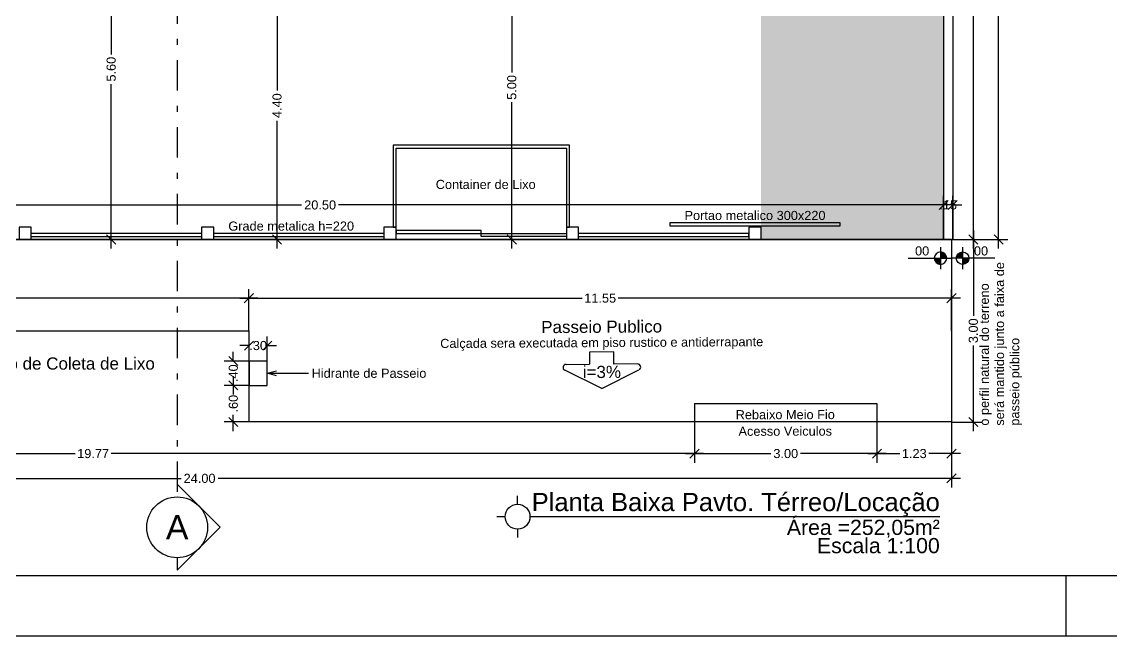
# Model space of a CAD drawing. Extents: x -120 to 1117, y 5 to 675.
# Drawn here: x 18.43 to 36.34, y 69.4 to 79.5 of the extents above; entities that cross this region are included whole.
import ezdxf
from ezdxf.enums import TextEntityAlignment as Align

# ---------------------------------------------------------------- set-up
doc = ezdxf.new("R2010")
doc.units = 0
doc.header["$MEASUREMENT"] = 0
doc.linetypes.add('DASHDOT', pattern=[1, 0.5, -0.25, 0, -0.25])
doc.layers.get('0').update_dxf_attribs({"linetype": 'CONTINUOUS'})
doc.layers.get('DEFPOINTS').update_dxf_attribs({"linetype": 'CONTINUOUS'})
for name, color, linetype in [('carimbo', 4, 'CONTINUOUS'), ('cota', 1, 'CONTINUOUS'), ('LINVISTA', 4, 'CONTINUOUS'), ('muro', 6, 'CONTINUOUS'), ('nivel', 4, 'CONTINUOUS'), ('parede', 2, 'CONTINUOUS'), ('piso', 4, 'CONTINUOUS'), ('PORTA_E_JANELA', 6, 'CONTINUOUS'), ('texto', 7, 'CONTINUOUS'), ('vegetacao', 82, 'CONTINUOUS')]:
    doc.layers.add(name, color=color, linetype=linetype)
doc.styles.add('ARIAL', font='arial.ttf')
doc.styles.add('ROMANS', font='arial.ttf', dxfattribs={"height": 1.5})
doc.styles.get("Standard").update_dxf_attribs({"font": 'arial.ttf'})
doc.dimstyles.new('cotass', dxfattribs={"dimtxt": 0.15, "dimasz": 0.15, "dimexe": 0.15, "dimexo": 0, "dimgap": 0.05, "dimtad": 0, "dimzin": 4, "dimdsep": 46, "dimtxsty": 'Standard', "dimblk": 'OBLIQUE', "dimcen": 0, "dimdle": 0.15, "dimclrd": 256, "dimclrt": 4, "dimadec": 0, "dimazin": 1, "dimtfac": 1, "dimtix": 1, "dimtofl": 0, "dimtmove": 0, "dimatfit": 3, "dimldrblk": 'OPEN30', "dimfxl": 0, "dimtolj": 1, "dimtzin": 0, "dimlwd": -1, "dimarcsym": 0})

# ---------------------------------------------------------------- blocks, each defined once
blk = doc.blocks.new('A1')
blk.add_line((306, 10), (306, 0))
blk.add_lwpolyline([(841, 0), (0, 0), (0, 594), (841, 594)], close=True)
at = {"color": 2}
blk.add_lwpolyline([(831, 10), (831, 584), (30, 584), (30, 10), (831, 10)], dxfattribs=at)
blk = doc.blocks.new('NIVEL')
at = {"layer": 'nivel'}
h = blk.add_hatch(color=256, dxfattribs=at)
h.paths.add_polyline_path([(0, 0.137, 0.414214), (-0.137, 0), (0, 0)])
h.paths.add_polyline_path([(0, 0), (0, -0.137, 0.414214), (0.137, 0)])
for p, q in [((0, 0.242), (0, -0.242)), ((0.709, 0), (-0.242, 0))]:
    blk.add_line(p, q, dxfattribs=at)
blk.add_circle((0, 0), 0.137, dxfattribs=at)
blk = doc.blocks.new('_Oblique')
at = {"color": 0, "linetype": 'ByBlock', "lineweight": -2}
blk.add_line((-0.5, -0.5), (0.5, 0.5), dxfattribs=at)
blk = doc.blocks.new('*D4')
at = {"layer": 'cota', "linetype": 'Continuous', "transparency": 16777216}
for p, q in [((34.078, 76.074), (34.078, 74.667)), ((34.078, 72.772), (34.078, 74.178))]:
    blk.add_line(p, q, dxfattribs=at)
at = {"layer": 'cota', "color": 0, "linetype": 'Continuous', "lineweight": -2, "transparency": 16777216}
for p, q in [((33.719, 75.924), (34.228, 75.924)), ((33.719, 72.922), (34.228, 72.922))]:
    blk.add_line(p, q, dxfattribs=at)
at = {"layer": 'DEFPOINTS', "color": 0, "linetype": 'Continuous', "transparency": 16777216}
for p in [(33.719, 75.924), (33.719, 72.922), (34.078, 72.922)]:
    blk.add_point(p, dxfattribs=at)
at = {"layer": 'cota', "linetype": 'Continuous', "transparency": 16777216, "xscale": 0.15, "yscale": 0.15, "zscale": 0.15}
for p, rotation in [((34.078, 75.924), 90), ((34.078, 72.922), 270)]:
    blk.add_blockref('_Oblique', p, dxfattribs=dict(at, rotation=rotation))
at = {"layer": 'cota', "color": 4, "linetype": 'Continuous', "transparency": 16777216, "insert": (34.078, 74.423), "char_height": 0.15, "attachment_point": 5, "rotation": 90}
blk.add_mtext('\\A1;3.00', dxfattribs=at)
blk = doc.blocks.new('_Open30')
at = {"color": 0, "linetype": 'ByBlock', "lineweight": -2}
for p, q in [((-1, 0.27), (0, 0)), ((0, 0), (-1, -0.27)), ((0, 0), (-1, 0))]:
    blk.add_line(p, q, dxfattribs=at)
blk = doc.blocks.new('*D7')
at = {"layer": 'cota', "color": 0, "lineweight": -2, "transparency": 16777216}
for p, q in [((9.719, 72.924), (9.719, 71.845)), ((33.719, 72.924), (33.719, 71.845))]:
    blk.add_line(p, q, dxfattribs=at)
at = {"layer": 'cota', "transparency": 16777216}
for p, q in [((9.569, 71.995), (21.053, 71.995)), ((33.869, 71.995), (21.661, 71.995))]:
    blk.add_line(p, q, dxfattribs=at)
at = {"layer": 'DEFPOINTS', "color": 0, "transparency": 16777216}
for p in [(9.719, 72.924), (33.719, 72.924), (33.719, 71.995)]:
    blk.add_point(p, dxfattribs=at)
at = {"layer": 'cota', "transparency": 16777216, "xscale": 0.15, "yscale": 0.15, "zscale": 0.15, "rotation": 180}
blk.add_blockref('_Oblique', (9.719, 71.995), dxfattribs=at)
at = {"layer": 'cota', "transparency": 16777216, "xscale": 0.15, "yscale": 0.15, "zscale": 0.15}
blk.add_blockref('_Oblique', (33.719, 71.995), dxfattribs=at)
at = {"layer": 'cota', "color": 4, "transparency": 16777216, "insert": (21.357, 71.995), "char_height": 0.15, "attachment_point": 5}
blk.add_mtext('\\A1;24.00', dxfattribs=at)
blk = doc.blocks.new('*D8')
at = {"layer": 'cota', "color": 0, "lineweight": -2, "transparency": 16777216}
for p, q in [((32.494, 72.924), (32.494, 72.253)), ((33.719, 72.924), (33.719, 72.253))]:
    blk.add_line(p, q, dxfattribs=at)
at = {"layer": 'cota', "transparency": 16777216}
for p, q in [((32.344, 72.403), (32.869, 72.403)), ((33.869, 72.403), (33.345, 72.403))]:
    blk.add_line(p, q, dxfattribs=at)
at = {"layer": 'DEFPOINTS', "color": 0, "transparency": 16777216}
for p in [(32.494, 72.924), (33.719, 72.924), (32.494, 72.403)]:
    blk.add_point(p, dxfattribs=at)
at = {"layer": 'cota', "transparency": 16777216, "xscale": 0.15, "yscale": 0.15, "zscale": 0.15, "rotation": 180}
blk.add_blockref('_Oblique', (32.494, 72.403), dxfattribs=at)
at = {"layer": 'cota', "transparency": 16777216, "xscale": 0.15, "yscale": 0.15, "zscale": 0.15}
blk.add_blockref('_Oblique', (33.719, 72.403), dxfattribs=at)
at = {"layer": 'cota', "color": 4, "transparency": 16777216, "insert": (33.107, 72.403), "char_height": 0.15, "attachment_point": 5}
blk.add_mtext('\\A1;1.23', dxfattribs=at)
blk = doc.blocks.new('*D9')
at = {"layer": 'cota', "color": 0, "lineweight": -2, "transparency": 16777216}
for p, q in [((9.719, 72.924), (9.719, 72.253)), ((29.494, 72.924), (29.494, 72.253))]:
    blk.add_line(p, q, dxfattribs=at)
at = {"layer": 'cota', "transparency": 16777216}
for p, q in [((9.569, 72.403), (19.311, 72.403)), ((29.644, 72.403), (19.903, 72.403))]:
    blk.add_line(p, q, dxfattribs=at)
at = {"layer": 'DEFPOINTS', "color": 0, "transparency": 16777216}
for p in [(9.719, 72.924), (29.494, 72.924), (9.719, 72.403)]:
    blk.add_point(p, dxfattribs=at)
at = {"layer": 'cota', "transparency": 16777216, "xscale": 0.15, "yscale": 0.15, "zscale": 0.15, "rotation": 180}
blk.add_blockref('_Oblique', (9.719, 72.403), dxfattribs=at)
at = {"layer": 'cota', "transparency": 16777216, "xscale": 0.15, "yscale": 0.15, "zscale": 0.15}
blk.add_blockref('_Oblique', (29.494, 72.403), dxfattribs=at)
at = {"layer": 'cota', "color": 4, "transparency": 16777216, "insert": (19.607, 72.403), "char_height": 0.15, "attachment_point": 5}
blk.add_mtext('\\A1;19.77', dxfattribs=at)
blk = doc.blocks.new('*D10')
at = {"layer": 'cota', "color": 0, "lineweight": -2, "transparency": 16777216}
for p, q in [((29.494, 72.924), (29.494, 72.253)), ((32.494, 72.924), (32.494, 72.253))]:
    blk.add_line(p, q, dxfattribs=at)
at = {"layer": 'cota', "transparency": 16777216}
for p, q in [((29.344, 72.403), (30.75, 72.403)), ((32.644, 72.403), (31.239, 72.403))]:
    blk.add_line(p, q, dxfattribs=at)
at = {"layer": 'DEFPOINTS', "color": 0, "transparency": 16777216}
for p in [(29.494, 72.924), (32.494, 72.924), (29.494, 72.403)]:
    blk.add_point(p, dxfattribs=at)
at = {"layer": 'cota', "transparency": 16777216, "xscale": 0.15, "yscale": 0.15, "zscale": 0.15, "rotation": 180}
blk.add_blockref('_Oblique', (29.494, 72.403), dxfattribs=at)
at = {"layer": 'cota', "transparency": 16777216, "xscale": 0.15, "yscale": 0.15, "zscale": 0.15}
blk.add_blockref('_Oblique', (32.494, 72.403), dxfattribs=at)
at = {"layer": 'cota', "color": 4, "transparency": 16777216, "insert": (30.994, 72.403), "char_height": 0.15, "attachment_point": 5}
blk.add_mtext('\\A1;3.00', dxfattribs=at)
blk = doc.blocks.new('*D86')
at = {"layer": 'cota', "transparency": 16777216}
for p, q in [((19.904, 81.674), (19.904, 78.968)), ((19.904, 75.774), (19.904, 78.479))]:
    blk.add_line(p, q, dxfattribs=at)
at = {"layer": 'cota', "color": 0, "lineweight": -2, "transparency": 16777216}
for p, q in [((19.934, 81.524), (19.754, 81.524)), ((20.084, 75.924), (19.754, 75.924))]:
    blk.add_line(p, q, dxfattribs=at)
at = {"layer": 'DEFPOINTS', "color": 0, "transparency": 16777216}
for p in [(19.934, 81.524), (19.904, 75.924), (20.084, 75.924)]:
    blk.add_point(p, dxfattribs=at)
at = {"layer": 'cota', "transparency": 16777216, "xscale": 0.15, "yscale": 0.15, "zscale": 0.15}
for p, rotation in [((19.904, 81.524), 90), ((19.904, 75.924), 270)]:
    blk.add_blockref('_Oblique', p, dxfattribs=dict(at, rotation=rotation))
at = {"layer": 'cota', "color": 4, "transparency": 16777216, "insert": (19.904, 78.724), "char_height": 0.15, "attachment_point": 5, "rotation": 90}
blk.add_mtext('\\A1;5.60', dxfattribs=at)
blk = doc.blocks.new('*D133')
at = {"layer": 'cota', "transparency": 16777216}
for p, q in [((12.939, 76.491), (23.035, 76.491)), ((33.739, 76.491), (23.643, 76.491))]:
    blk.add_line(p, q, dxfattribs=at)
at = {"layer": 'cota', "color": 0, "lineweight": -2, "transparency": 16777216}
for p, q in [((13.089, 76.124), (13.089, 76.641)), ((33.589, 75.924), (33.589, 76.641))]:
    blk.add_line(p, q, dxfattribs=at)
at = {"layer": 'DEFPOINTS', "color": 0, "transparency": 16777216}
for p in [(33.589, 76.491), (13.089, 76.124), (33.589, 75.924)]:
    blk.add_point(p, dxfattribs=at)
at = {"layer": 'cota', "transparency": 16777216, "xscale": 0.15, "yscale": 0.15, "zscale": 0.15, "rotation": 180}
blk.add_blockref('_Oblique', (13.089, 76.491), dxfattribs=at)
at = {"layer": 'cota', "transparency": 16777216, "xscale": 0.15, "yscale": 0.15, "zscale": 0.15}
blk.add_blockref('_Oblique', (33.589, 76.491), dxfattribs=at)
at = {"layer": 'cota', "color": 4, "transparency": 16777216, "insert": (23.339, 76.491), "char_height": 0.15, "attachment_point": 5}
blk.add_mtext('\\A1;20.50', dxfattribs=at)
blk = doc.blocks.new('*D134')
at = {"layer": 'cota', "transparency": 16777216}
for p, q in [((33.589, 76.491), (33.439, 76.491)), ((33.739, 76.491), (33.889, 76.491))]:
    blk.add_line(p, q, dxfattribs=at)
at = {"layer": 'cota', "color": 0, "lineweight": -2, "transparency": 16777216}
for p, q in [((33.589, 75.924), (33.589, 76.641)), ((33.739, 75.924), (33.739, 76.641))]:
    blk.add_line(p, q, dxfattribs=at)
at = {"layer": 'DEFPOINTS', "color": 0, "transparency": 16777216}
for p in [(33.739, 76.491), (33.589, 75.924), (33.739, 75.924)]:
    blk.add_point(p, dxfattribs=at)
at = {"layer": 'cota', "transparency": 16777216, "xscale": 0.15, "yscale": 0.15, "zscale": 0.15}
blk.add_blockref('_Oblique', (33.589, 76.491), dxfattribs=at)
at = {"layer": 'cota', "transparency": 16777216, "xscale": 0.15, "yscale": 0.15, "zscale": 0.15, "rotation": 180}
blk.add_blockref('_Oblique', (33.739, 76.491), dxfattribs=at)
at = {"layer": 'cota', "color": 4, "transparency": 16777216, "insert": (33.664, 76.491), "char_height": 0.15, "attachment_point": 5}
blk.add_mtext('\\A1;.15', dxfattribs=at)
blk = doc.blocks.new('*D205')
at = {"layer": 'cota', "transparency": 16777216}
for p, q in [((26.49, 81.074), (26.49, 78.668)), ((26.49, 75.774), (26.49, 78.179))]:
    blk.add_line(p, q, dxfattribs=at)
at = {"layer": 'cota', "color": 0, "lineweight": -2, "transparency": 16777216}
for p, q in [((26.024, 80.924), (26.64, 80.924)), ((26.089, 75.924), (26.64, 75.924))]:
    blk.add_line(p, q, dxfattribs=at)
at = {"layer": 'DEFPOINTS', "color": 0, "transparency": 16777216}
for p in [(26.024, 80.924), (26.089, 75.924), (26.49, 75.924)]:
    blk.add_point(p, dxfattribs=at)
at = {"layer": 'cota', "transparency": 16777216, "xscale": 0.15, "yscale": 0.15, "zscale": 0.15}
for p, rotation in [((26.49, 80.924), 90), ((26.49, 75.924), 270)]:
    blk.add_blockref('_Oblique', p, dxfattribs=dict(at, rotation=rotation))
at = {"layer": 'cota', "color": 4, "transparency": 16777216, "insert": (26.49, 78.424), "char_height": 0.15, "attachment_point": 5, "rotation": 90}
blk.add_mtext('\\A1;5.00', dxfattribs=at)
blk = doc.blocks.new('*D472')
at = {"layer": 'cota', "color": 0, "lineweight": -2, "transparency": 16777216}
for p, q in [((33.589, 121.084), (34.228, 121.084)), ((33.589, 75.924), (34.228, 75.924))]:
    blk.add_line(p, q, dxfattribs=at)
at = {"layer": 'cota', "transparency": 16777216}
for p, q in [((34.078, 121.234), (34.078, 98.81)), ((34.078, 75.774), (34.078, 98.198))]:
    blk.add_line(p, q, dxfattribs=at)
at = {"layer": 'DEFPOINTS', "color": 0, "transparency": 16777216}
for p in [(33.589, 121.084), (34.078, 121.084), (33.589, 75.924)]:
    blk.add_point(p, dxfattribs=at)
at = {"layer": 'cota', "transparency": 16777216, "xscale": 0.15, "yscale": 0.15, "zscale": 0.15}
for p, rotation in [((34.078, 121.084), 90), ((34.078, 75.924), 270)]:
    blk.add_blockref('_Oblique', p, dxfattribs=dict(at, rotation=rotation))
at = {"layer": 'cota', "color": 4, "transparency": 16777216, "insert": (34.078, 98.504), "char_height": 0.15, "attachment_point": 5, "rotation": 90}
blk.add_mtext('\\A1;45.16', dxfattribs=at)
blk = doc.blocks.new('*D473')
at = {"layer": 'cota', "transparency": 16777216}
for p, q in [((34.494, 121.384), (34.494, 98.87)), ((34.494, 75.774), (34.494, 98.287))]:
    blk.add_line(p, q, dxfattribs=at)
at = {"layer": 'cota', "color": 0, "lineweight": -2, "transparency": 16777216}
for p, q in [((33.739, 121.234), (34.644, 121.234)), ((33.739, 75.924), (34.644, 75.924))]:
    blk.add_line(p, q, dxfattribs=at)
at = {"layer": 'DEFPOINTS', "color": 0, "transparency": 16777216}
for p in [(33.739, 121.234), (34.494, 121.234), (33.739, 75.924)]:
    blk.add_point(p, dxfattribs=at)
at = {"layer": 'cota', "transparency": 16777216, "xscale": 0.15, "yscale": 0.15, "zscale": 0.15}
for p, rotation in [((34.494, 121.234), 90), ((34.494, 75.924), 270)]:
    blk.add_blockref('_Oblique', p, dxfattribs=dict(at, rotation=rotation))
at = {"layer": 'cota', "color": 4, "transparency": 16777216, "insert": (34.494, 98.579), "char_height": 0.15, "attachment_point": 5, "rotation": 90}
blk.add_mtext('\\A1;45.31', dxfattribs=at)
blk = doc.blocks.new('*D540')
at = {"layer": 'cota', "transparency": 16777216}
for p, q in [((22.631, 80.474), (22.631, 78.371)), ((22.631, 75.774), (22.631, 77.876))]:
    blk.add_line(p, q, dxfattribs=at)
at = {"layer": 'cota', "color": 0, "lineweight": -2, "transparency": 16777216}
for p, q in [((21.654, 80.324), (22.781, 80.324)), ((21.654, 75.924), (22.781, 75.924))]:
    blk.add_line(p, q, dxfattribs=at)
at = {"layer": 'DEFPOINTS', "color": 0, "transparency": 16777216}
for p in [(21.654, 80.324), (21.654, 75.924), (22.631, 75.924)]:
    blk.add_point(p, dxfattribs=at)
at = {"layer": 'cota', "transparency": 16777216, "xscale": 0.15, "yscale": 0.15, "zscale": 0.15}
for p, rotation in [((22.631, 80.324), 90), ((22.631, 75.924), 270)]:
    blk.add_blockref('_Oblique', p, dxfattribs=dict(at, rotation=rotation))
at = {"layer": 'cota', "color": 4, "transparency": 16777216, "insert": (22.631, 78.124), "char_height": 0.15, "attachment_point": 5, "rotation": 90}
blk.add_mtext('\\A1;4.40', dxfattribs=at)
blk = doc.blocks.new('*D759')
at = {"layer": 'cota', "transparency": 16777216}
for p, q in [((21.912, 73.674), (21.912, 73.405)), ((21.912, 72.774), (21.912, 73.043))]:
    blk.add_line(p, q, dxfattribs=at)
at = {"layer": 'cota', "color": 0, "lineweight": -2, "transparency": 16777216}
for p, q in [((22.17, 73.524), (21.762, 73.524)), ((22.17, 72.924), (21.762, 72.924))]:
    blk.add_line(p, q, dxfattribs=at)
at = {"layer": 'DEFPOINTS', "color": 0, "transparency": 16777216}
for p in [(22.17, 73.524), (21.912, 72.924), (22.17, 72.924)]:
    blk.add_point(p, dxfattribs=at)
at = {"layer": 'cota', "transparency": 16777216, "xscale": 0.15, "yscale": 0.15, "zscale": 0.15}
for p, rotation in [((21.912, 73.524), 90), ((21.912, 72.924), 270)]:
    blk.add_blockref('_Oblique', p, dxfattribs=dict(at, rotation=rotation))
at = {"layer": 'cota', "color": 4, "transparency": 16777216, "insert": (21.912, 73.224), "char_height": 0.15, "attachment_point": 5, "rotation": 90}
blk.add_mtext('\\A1;.60', dxfattribs=at)
blk = doc.blocks.new('*D760')
at = {"layer": 'cota', "transparency": 16777216}
for p, q in [((21.912, 73.924), (21.912, 74.074)), ((21.912, 73.524), (21.912, 73.374))]:
    blk.add_line(p, q, dxfattribs=at)
at = {"layer": 'cota', "color": 0, "lineweight": -2, "transparency": 16777216}
for p, q in [((22.17, 73.924), (21.762, 73.924)), ((22.17, 73.524), (21.762, 73.524))]:
    blk.add_line(p, q, dxfattribs=at)
at = {"layer": 'DEFPOINTS', "color": 0, "transparency": 16777216}
for p in [(22.17, 73.924), (21.912, 73.524), (22.17, 73.524)]:
    blk.add_point(p, dxfattribs=at)
at = {"layer": 'cota', "transparency": 16777216, "xscale": 0.15, "yscale": 0.15, "zscale": 0.15}
for p, rotation in [((21.912, 73.924), 270), ((21.912, 73.524), 90)]:
    blk.add_blockref('_Oblique', p, dxfattribs=dict(at, rotation=rotation))
at = {"layer": 'cota', "color": 4, "transparency": 16777216, "insert": (21.912, 73.724), "char_height": 0.15, "attachment_point": 5, "rotation": 90}
blk.add_mtext('\\A1;.40', dxfattribs=at)
blk = doc.blocks.new('*D761')
at = {"layer": 'cota', "color": 0, "lineweight": -2, "transparency": 16777216}
for p, q in [((22.17, 73.924), (22.17, 74.329)), ((22.47, 73.924), (22.47, 74.329))]:
    blk.add_line(p, q, dxfattribs=at)
at = {"layer": 'cota', "transparency": 16777216}
for p, q in [((22.17, 74.179), (22.02, 74.179)), ((22.47, 74.179), (22.62, 74.179))]:
    blk.add_line(p, q, dxfattribs=at)
at = {"layer": 'DEFPOINTS', "color": 0, "transparency": 16777216}
for p in [(22.47, 74.179), (22.17, 73.924), (22.47, 73.924)]:
    blk.add_point(p, dxfattribs=at)
at = {"layer": 'cota', "transparency": 16777216, "xscale": 0.15, "yscale": 0.15, "zscale": 0.15}
blk.add_blockref('_Oblique', (22.17, 74.179), dxfattribs=at)
at = {"layer": 'cota', "transparency": 16777216, "xscale": 0.15, "yscale": 0.15, "zscale": 0.15, "rotation": 180}
blk.add_blockref('_Oblique', (22.47, 74.179), dxfattribs=at)
at = {"layer": 'cota', "color": 4, "transparency": 16777216, "insert": (22.32, 74.179), "char_height": 0.15, "attachment_point": 5}
blk.add_mtext('\\A1;.30', dxfattribs=at)
blk = doc.blocks.new('*D1086')
at = {"layer": 'cota', "color": 0, "lineweight": -2, "transparency": 16777216}
for p, q in [((13.167, 74.424), (13.167, 75.109)), ((22.167, 74.424), (22.167, 75.109))]:
    blk.add_line(p, q, dxfattribs=at)
at = {"layer": 'cota', "transparency": 16777216}
for p, q in [((13.017, 74.959), (17.423, 74.959)), ((22.317, 74.959), (17.912, 74.959))]:
    blk.add_line(p, q, dxfattribs=at)
at = {"layer": 'DEFPOINTS', "color": 0, "transparency": 16777216}
for p in [(22.167, 74.959), (13.167, 74.424), (22.167, 74.424)]:
    blk.add_point(p, dxfattribs=at)
at = {"layer": 'cota', "transparency": 16777216, "xscale": 0.15, "yscale": 0.15, "zscale": 0.15, "rotation": 180}
blk.add_blockref('_Oblique', (13.167, 74.959), dxfattribs=at)
at = {"layer": 'cota', "transparency": 16777216, "xscale": 0.15, "yscale": 0.15, "zscale": 0.15}
blk.add_blockref('_Oblique', (22.167, 74.959), dxfattribs=at)
at = {"layer": 'cota', "color": 4, "transparency": 16777216, "insert": (17.667, 74.959), "char_height": 0.15, "attachment_point": 5}
blk.add_mtext('\\A1;9.00', dxfattribs=at)
blk = doc.blocks.new('*D1087')
at = {"layer": 'cota', "color": 0, "lineweight": -2, "transparency": 16777216}
for p, q in [((22.167, 74.424), (22.167, 75.109)), ((33.719, 74.424), (33.719, 75.109))]:
    blk.add_line(p, q, dxfattribs=at)
at = {"layer": 'cota', "transparency": 16777216}
for p, q in [((22.017, 74.959), (27.647, 74.959)), ((33.869, 74.959), (28.24, 74.959))]:
    blk.add_line(p, q, dxfattribs=at)
at = {"layer": 'DEFPOINTS', "color": 0, "transparency": 16777216}
for p in [(33.719, 74.959), (22.167, 74.424), (33.719, 74.424)]:
    blk.add_point(p, dxfattribs=at)
at = {"layer": 'cota', "transparency": 16777216, "xscale": 0.15, "yscale": 0.15, "zscale": 0.15, "rotation": 180}
blk.add_blockref('_Oblique', (22.167, 74.959), dxfattribs=at)
at = {"layer": 'cota', "transparency": 16777216, "xscale": 0.15, "yscale": 0.15, "zscale": 0.15}
blk.add_blockref('_Oblique', (33.719, 74.959), dxfattribs=at)
at = {"layer": 'cota', "color": 4, "transparency": 16777216, "insert": (27.943, 74.959), "char_height": 0.15, "attachment_point": 5}
blk.add_mtext('\\A1;11.55', dxfattribs=at)

msp = doc.modelspace()

# ---------------------------------------------------------------- hatches: boundary and pattern name
at = {"layer": 'vegetacao'}
h = msp.add_hatch(dxfattribs=at)
h.set_pattern_fill('ANGLE', color=256, scale=2, style=0)
h.set_pattern_definition([(0, (0, 0), (0, 0.55), [0.4, -0.15]), (90, (0, 0), (-0.55, 3e-17), [0.4, -0.15])])
edge = h.paths.add_edge_path()
edge.add_line((33.589, 75.924), (33.589, 116.284))
edge.add_line((33.589, 116.284), (9.869, 116.284))
edge.add_line((9.869, 116.284), (9.869, 110.284))
edge.add_line((9.869, 110.284), (27.589, 110.284))
edge.add_arc((27.589, 107.284), 3, 0, 90, ccw=False)
edge.add_line((30.589, 107.284), (30.589, 75.924))
edge.add_line((30.589, 75.924), (33.589, 75.924))
edge = h.paths.add_edge_path(flags=17)
edge.add_line((27.369, 110.284), (27.589, 110.284))
edge.add_arc((27.589, 107.284), 3, 0, 90, ccw=False)
edge.add_line((30.589, 107.284), (30.589, 93.874))
edge.add_line((30.589, 93.874), (24.899, 93.874))
edge.add_line((24.899, 93.874), (24.899, 91.544))
edge.add_line((24.899, 91.544), (22.849, 91.544))
edge.add_line((22.849, 91.544), (22.849, 95.286))
edge.add_line((22.849, 95.286), (27.849, 95.286))
edge.add_line((27.849, 95.286), (27.849, 97.786))
edge.add_line((27.849, 97.786), (27.254, 97.786))
edge.add_line((27.254, 97.786), (27.254, 105.284))
edge.add_line((27.254, 105.284), (27.369, 105.284))
edge.add_line((27.369, 105.284), (27.369, 110.284))
h.paths.add_polyline_path([(22.849, 95.286), (22.849, 97.786), (27.849, 97.786), (27.849, 95.286)], flags=16)
h.paths.add_polyline_path([(22.254, 97.786), (22.254, 100.286), (27.254, 100.286), (27.254, 97.786)], flags=17)
h.paths.add_polyline_path([(22.254, 100.286), (22.254, 102.786), (27.254, 102.786), (27.254, 100.286)], flags=17)
h.paths.add_polyline_path([(22.254, 102.786), (22.254, 105.286), (27.254, 105.286), (27.254, 102.786)], flags=17)
h.paths.add_polyline_path([(27.369, 105.284), (24.869, 105.284), (24.869, 110.284), (27.369, 110.284)], flags=16)
h.paths.add_polyline_path([(24.869, 105.284), (22.369, 105.284), (22.369, 110.284), (24.869, 110.284)], flags=17)
h.paths.add_polyline_path([(22.369, 105.284), (19.869, 105.284), (19.869, 110.284), (22.369, 110.284)], flags=17)
h.paths.add_polyline_path([(19.869, 105.284), (17.369, 105.284), (17.369, 110.284), (19.869, 110.284)], flags=17)
h.paths.add_polyline_path([(17.369, 105.284), (14.869, 105.284), (14.869, 110.284), (17.369, 110.284)], flags=17)
h.paths.add_polyline_path([(14.869, 105.284), (12.369, 105.284), (12.369, 110.284), (14.869, 110.284)], flags=17)
h = msp.add_hatch(dxfattribs=at)
h.set_pattern_fill('TRACOS2', color=256, scale=2, style=0)
h.set_pattern_definition([(0, (1.44, 0.96), (0.88, 1.52), [0.08, -1.34, 0.06, -0.58, 0.12, -1.42]), (5, (0.54, 1.68), (0.787509, 1.554551), [0.16, -1.34, 0.12, -0.58, 0.24, -1.42]), (10, (1.06, 1.78), (0.53784, 1.902295), [0.14, -0.34, 0.18, -1.06, 0.1, -1.32]), (15, (0.7, 1.96), (0.450046, 1.797737), [0.28, -0.34, 0.3, -1.06, 0.22, -1.32]), (20, (0.86, 1.14), (0.889806, 1.473175), [0.16, -1.1, 0.14, -0.82, 0.1, -0.64]), (25, (1.14, 0.86), (0.9972314, 1.458057), [0.22, -1.1, 0.28, -0.82, 0.24, -0.64]), (30, (1.44, 1.02), (-0.146462, 1.69368), [0.1, -0.66, 0.08, -0.98, 0.06, -1.3]), (35, (0.54, 0.3), (0.148824, 1.9842), [0.22, -0.66, 0.16, -0.98, 0.12, -1.3]), (40, (0.88, 1.46), (0.225573, 1.442469), [0.08, -0.88, 0.06, -0.56, 0.16, -1.02]), (45, (0.88, 0.74), (-0.410122, 1.965757), [0.16, -0.88, 0.12, -0.56, 0.3, -1.02]), (50, (1.18, 0.74), (-0.534986, 1.571557), [0.04, -0.74, 0.1, -1.22, 0.12, -0.62]), (60, (1.24, 0.88), (-0.663154, 1.491384), [0.1, -0.82, 0.04, -0.96, 0.08, -0.74]), (65, (0.52, 0.88), (-0.486328, 2.080453), [0.22, -0.82, 0.08, -0.96, 0.16, -0.74]), (70, (1.02, 0.64), (-0.732615, 1.437246), [0.06, -0.38, 0.12, -0.64, 0.08, -0.88]), (75, (0.3, 0.46), (-1.550558, 1.554275), [0.12, -0.38, 0.24, -0.64, 0.16, -0.88]), (80, (1.12, 1.82), (-1.390436, 1.09813), [0.14, -0.88, 0.06, -1.04, 0.12, -0.98]), (85, (1.3, 0.38), (-1.660168, 0.988455), [0.28, -0.88, 0.12, -1.04, 0.24, -0.98]), (90, (1.24, 0.96), (-1.76, 0.74), [0.12, -0.62, 0.08, -1.22, 0.04, -1.24]), (95, (0.52, 1.68), (-1.88055, 1.30105), [0.24, -0.62, 0.08, -1.22, 0.08, -1.24]), (100, (0.92, 1.58), (-1.653143, 0.967635), [0.14, -0.78, 0.12, -0.64, 0.14, -1.46]), (105, (1.28, 1.94), (-1.731187, 0.819872), [0.28, -0.78, 0.24, -0.64, 0.28, -1.46]), (110, (0.78, 0.44), (-1.602936, 0.544608), [0.16, -0.52, 0.08, -1.06, 0.12, -1.16]), (115, (1.86, 0.44), (-1.644302, 0.40283), [0.3, -0.52, 0.16, -1.06, 0.24, -1.16]), (120, (0.24, 0.68), (-1.911, 0.189948), [0.1, -1.34, 0.12, -0.62, 0.14, -0.82]), (125, (0.42, 0.86), (-2.170974, 0.066875), [0.22, -1.34, 0.24, -0.62, 0.28, -0.82]), (130, (0.68, 0.24), (-1.860718, 0.475107), [0.06, -0.44, 0.08, -0.86, 0.16, -1.12]), (135, (0.86, 0.42), (-2.149605, 0.311127), [0.12, -0.44, 0.16, -0.86, 0.3, -1.12]), (140, (0.08, 1.84), (-1.470646, -0.228038), [0.12, -0.72, 0.14, -0.62, 0.08, -0.84]), (145, (0.88, 0.58), (-1.548418, -0.502793), [0.24, -0.72, 0.28, -0.62, 0.16, -0.84]), (150, (1.74, 0.12), (-1.3655, -0.805115), [0.08, -0.56, 0.16, -1.24, 0.14, -1.14]), (155, (1.56, 1.22), (-1.77954, -0.692849), [0.16, -0.56, 0.3, -1.24, 0.28, -1.14]), (160, (0.42, 1.24), (-1.586007, -1.082858), [0.12, -0.84, 0.1, -0.76, 0.08, -1.22]), (165, (0.24, 0.52), (-1.706049, -1.344246), [0.24, -0.84, 0.22, -0.76, 0.16, -1.22]), (170, (0.54, 0.76), (-1.437627, -1.127488), [0.18, -0.66, 0.12, -0.9, 0.16, -0.88]), (175, (1.44, 1.66), (-1.365265, -1.607125), [0.22, -0.66, 0.24, -0.9, 0.26, -0.88])])
h.paths.add_polyline_path([(33.589, 116.284), (21.719, 116.284), (21.719, 110.284), (27.589, 110.284, -0.414214), (30.589, 107.284), (30.589, 76.199), (31.889, 76.199), (31.889, 76.149), (30.589, 76.149), (30.589, 75.924), (33.589, 75.924)])

# ---------------------------------------------------------------- linework, layer by layer
at = {"layer": 'carimbo'}
for p, q in [((26.585, 71.569), (26.585, 71.706)), ((26.382, 71.365), (26.245, 71.365)), ((33.526, 71.365), (26.789, 71.365)), ((26.585, 71.162), (26.585, 71.025))]:
    msp.add_line(p, q, dxfattribs=at)
msp.add_circle((26.585, 71.365), 0.204, dxfattribs=at)
at = {"layer": 'cota', "color": 4}
for p, q in [((28.169, 74.075), (27.769, 74.072)), ((27.769, 74.072), (27.77, 73.872)), ((28.17, 73.875), (28.169, 74.075)), ((27.382, 73.87), (27.77, 73.872)), ((28.558, 73.877), (28.17, 73.875)), ((27.973, 73.473), (27.36, 73.775)), ((27.973, 73.473), (28.581, 73.782))]:
    msp.add_line(p, q, dxfattribs=at)
at = {"layer": 'cota', "color": 6, "linetype": 'DASHDOT'}
msp.add_lwpolyline([(20.989, 121.772), (20.989, 71.691)], dxfattribs=at)
at = {"layer": 'cota', "color": 6, "linetype": 'Continuous'}
msp.add_lwpolyline([(20.989, 70.691), (20.989, 70.484), (21.696, 71.191), (20.989, 71.898)], dxfattribs=at)
at = {"layer": 'cota', "color": 6}
msp.add_circle((20.989, 71.191), 0.5, dxfattribs=at)
at = {"layer": 'cota', "color": 4}
for centre, start, end in [((27.382, 73.82), 90.3091, 243.7533), ((28.559, 73.827), 296.8913, 90.3371)]:
    msp.add_arc(centre, 0.05, start, end, dxfattribs=at)
at = {"layer": 'LINVISTA'}
for points in [[(29.089, 76.199), (29.089, 76.149), (31.889, 76.149), (31.889, 76.199), (29.089, 76.199)], [(21.389, 76.024), (18.589, 76.024)], [(18.589, 75.974), (21.389, 75.974)], [(24.389, 76.024), (21.589, 76.024)], [(21.589, 75.974), (24.389, 75.974)], [(27.589, 75.974), (30.389, 75.974), (30.389, 76.024), (27.589, 76.024)]]:
    msp.add_lwpolyline(points, dxfattribs=at)
msp.add_lwpolyline([(22.17, 73.524), (22.47, 73.524), (22.47, 73.924), (22.17, 73.924)], close=True, dxfattribs=at)
at = {"layer": 'muro'}
for p, q in [((33.589, 121.084), (33.589, 75.924)), ((33.739, 121.234), (33.739, 75.924)), ((33.719, 75.924), (33.569, 75.924))]:
    msp.add_line(p, q, dxfattribs=at)
at = {"layer": 'parede'}
for points in [[(18.589, 75.924), (18.589, 76.124), (18.389, 76.124), (18.389, 75.924), (18.589, 75.924)], [(21.589, 75.924), (21.589, 76.124), (21.389, 76.124), (21.389, 75.924), (21.589, 75.924)], [(24.589, 75.924), (24.589, 76.124), (24.389, 76.124), (24.389, 75.924), (24.589, 75.924)], [(27.589, 75.924), (27.589, 76.124), (27.389, 76.124), (27.389, 75.924), (27.589, 75.924)], [(30.589, 75.924), (30.589, 76.124), (30.389, 76.124), (30.389, 75.924), (30.589, 75.924)]]:
    msp.add_lwpolyline(points, close=True, dxfattribs=at)
at = {"layer": 'piso'}
for p, q in [((24.569, 75.924), (9.869, 75.924)), ((11.869, 75.924), (33.589, 75.924)), ((33.719, 75.924), (33.719, 72.924)), ((13.167, 74.424), (22.167, 74.424)), ((22.167, 74.424), (22.167, 72.924)), ((29.494, 73.224), (32.494, 73.224)), ((29.494, 73.224), (29.494, 72.924)), ((32.494, 73.224), (32.494, 72.924)), ((33.719, 72.924), (22.167, 72.924))]:
    msp.add_line(p, q, dxfattribs=at)
msp.add_lwpolyline([(33.589, 116.284), (33.589, 75.924), (13.089, 75.924), (13.089, 78.584), (12.219, 78.584), (12.219, 93.744), (12.719, 93.744), (12.719, 80.924), (17.284, 80.924), (17.284, 81.524), (26.024, 81.524), (26.024, 80.924), (26.024, 80.924), (30.589, 80.924), (30.589, 93.874), (24.899, 93.874), (24.899, 91.544), (22.849, 91.544), (22.849, 96.004), (9.869, 96.004), (9.869, 105.284)], dxfattribs=at)
at = {"layer": 'PORTA_E_JANELA'}
msp.add_lwpolyline([(27.439, 77.474), (24.539, 77.474), (24.539, 76.124), (24.589, 76.124), (24.589, 77.424), (27.389, 77.424), (27.389, 76.124), (27.439, 76.124), (27.439, 77.474)], dxfattribs=at)
for points in [[(24.589, 76.024), (25.989, 76.024), (25.989, 76.074), (24.589, 76.074)], [(27.389, 75.974), (25.989, 75.974), (25.989, 76.024), (27.389, 76.024)]]:
    msp.add_lwpolyline(points, close=True, dxfattribs=at)

# ---------------------------------------------------------------- block references
at = {"layer": 'carimbo', "xscale": 0.1000000000003638, "yscale": 0.1000000000003638, "zscale": 0.1000000000003638}
msp.add_blockref('A1', (5, 69.4), dxfattribs=at)
at = {"layer": 'nivel', "yscale": 0.75, "zscale": 0.75}
for p, xscale in [((33.538, 75.616), -0.75), ((33.901, 75.616), 0.75)]:
    msp.add_blockref('NIVEL', p, dxfattribs=dict(at, xscale=xscale))

# ---------------------------------------------------------------- texts
at = {"layer": 'cota', "color": 6, "style": 'ROMANS'}
msp.add_text('A', height=0.4, dxfattribs=at).set_placement((20.989, 71.191), align=Align.MIDDLE_CENTER)
at = {"layer": 'cota', "color": 4, "insert": (23.199, 73.799), "char_height": 0.15, "attachment_point": 1}
msp.add_mtext('\\A1;Hidrante de Passeio', dxfattribs=at)
at = {"layer": 'texto'}
for s, height, p in [('Container de Lixo', 0.15, (26.061, 76.709)), ('Portao metalico 300x220', 0.15, (30.489, 76.199)), ('Grade metalica h=220', 0.15, (22.863, 76.024)), ('00', 0.15, (33.236, 75.616)), ('00', 0.15, (34.204, 75.616)), ('Recuo do Passeio para Veículo de Coleta de Lixo', 0.2, (17.539, 73.724))]:
    msp.add_text(s, height=height, dxfattribs=at).set_placement(p, align=Align.BOTTOM_CENTER)
for s, height, rotation, p in [('Passeio Publico', 0.2, 0.3231, (27.968, 74.329)), ('Calçada sera executada em piso rustico e antiderrapante', 0.15, 0.3231, (27.969, 74.109)), ('i=3%', 0.2, 0.3231, (27.972, 73.586)), ('Rebaixo Meio Fio', 0.15, 0.1099, (30.986, 72.924)), ('Acesso Veiculos', 0.15, 0.1099, (30.986, 72.652))]:
    msp.add_text(s, height=height, rotation=rotation, dxfattribs=at).set_placement(p, align=Align.BOTTOM_CENTER)
at = {"layer": 'texto', "color": 6}
msp.add_text('Planta Baixa Pavto. Térreo/Locação', height=0.3, dxfattribs=at).set_placement((33.526, 71.457), align=Align.RIGHT)
at = {"layer": 'texto'}
for s, p in [('Área =252,05m²', (33.526, 71.065)), ('Escala 1:100', (33.526, 70.765))]:
    msp.add_text(s, height=0.25, dxfattribs=at).set_placement(p, align=Align.RIGHT)
at = {"layer": 'texto', "insert": (34.183, 72.862), "char_height": 0.15, "width": 2.72305, "attachment_point": 1, "rotation": 90, "style": 'ARIAL'}
msp.add_mtext('o perfil natural do terreno será mantido junto a faixa de passeio público', dxfattribs=at)

# ---------------------------------------------------------------- dimensions: what is measured, and where the dimension line sits
at = {"layer": 'cota'}
for base, p1, p2, angle, picture, middle in [((34.494, 121.234), (33.739, 75.924), (33.739, 121.234), 90, '*D473', (34.494, 98.579)), ((34.078, 121.084), (33.589, 75.924), (33.589, 121.084), 90, '*D472', (34.078, 98.504)), ((26.49, 75.924), (26.024, 80.924), (26.089, 75.924), 90, '*D205', (26.49, 78.424)), ((22.631, 75.924), (21.654, 80.324), (21.654, 75.924), 90, '*D540', (22.631, 78.124)), ((21.912, 73.524), (22.17, 73.924), (22.17, 73.524), 90, '*D760', (21.912, 73.724)), ((21.912, 72.924), (22.17, 73.524), (22.17, 72.924), 90, '*D759', (21.912, 73.224)), ((9.719344409, 72.403238662), (29.494344409, 72.923694591), (9.719344409, 72.923694591), 180, '*D9', (19.606844409, 72.403238662)), ((29.494, 72.403), (32.494, 72.924), (29.494, 72.924), 180, '*D10', (30.994, 72.403)), ((32.494344409, 72.403238662), (33.719344409, 72.923694591), (32.494344409, 72.923694591), 180, '*D8', (33.106844409, 72.403238662))]:
    dim = msp.add_linear_dim(base=base, p1=p1, p2=p2, angle=angle, dimstyle='cotass', dxfattribs=at)
    dim.commit()
    dim.dimension.update_dxf_attribs({"geometry": picture, "text_midpoint": middle})
dim = msp.add_linear_dim(base=(19.904, 75.924), p1=(19.934, 81.524), p2=(20.084, 75.924), angle=90, dimstyle='cotass', override={"dimtmove": 1}, dxfattribs=at)
dim.commit()
dim.dimension.update_dxf_attribs({"geometry": '*D86', "text_midpoint": (19.904, 78.724)})
for base, p1, p2, picture, middle in [((33.589, 76.491), (13.089, 76.124), (33.589, 75.924), '*D133', (23.339, 76.491)), ((33.739, 76.491), (33.589, 75.924), (33.739, 75.924), '*D134', (33.664, 76.491))]:
    dim = msp.add_linear_dim(base=base, p1=p1, p2=p2, dimstyle='cotass', override={"dimtmove": 1}, dxfattribs=at)
    dim.commit()
    dim.dimension.update_dxf_attribs({"geometry": picture, "text_midpoint": middle})
at = {"layer": 'cota', "linetype": 'Continuous'}
dim = msp.add_aligned_dim(p1=(33.719, 75.924), p2=(33.719, 72.922), distance=0.358, dimstyle='cotass', dxfattribs=at)
dim.commit()
dim.dimension.update_dxf_attribs({"geometry": '*D4', "text_midpoint": (34.078, 74.423)})
at = {"layer": 'cota'}
for base, p1, p2, picture, middle in [((22.167, 74.959), (13.167, 74.424), (22.167, 74.424), '*D1086', (17.667, 74.959)), ((33.719, 74.959), (22.167, 74.424), (33.719, 74.424), '*D1087', (27.943, 74.959)), ((22.47, 74.179), (22.17, 73.924), (22.47, 73.924), '*D761', (22.32, 74.179))]:
    dim = msp.add_linear_dim(base=base, p1=p1, p2=p2, dimstyle='cotass', dxfattribs=at)
    dim.commit()
    dim.dimension.update_dxf_attribs({"geometry": picture, "text_midpoint": middle})
dim = msp.add_linear_dim(base=(33.719, 71.995), p1=(9.719, 72.924), p2=(33.719, 72.924), dimstyle='cotass', dxfattribs=at)
dim.commit()
dim.dimension.update_dxf_attribs({"geometry": '*D7', "text_midpoint": (21.357, 71.995), "dimtype": 160})

# ---------------------------------------------------------------- leaders
at = {"layer": 'cota', "annotation_type": 0, "has_hookline": 1, "hookline_direction": 0, "text_width": 1.863}
msp.add_leader([(22.47, 73.724), (23.149, 73.724)], dimstyle='cotass', override={"dimgap": 0.05, "dimtad": 0}, dxfattribs=at)

doc.saveas('drawing.dxf')
